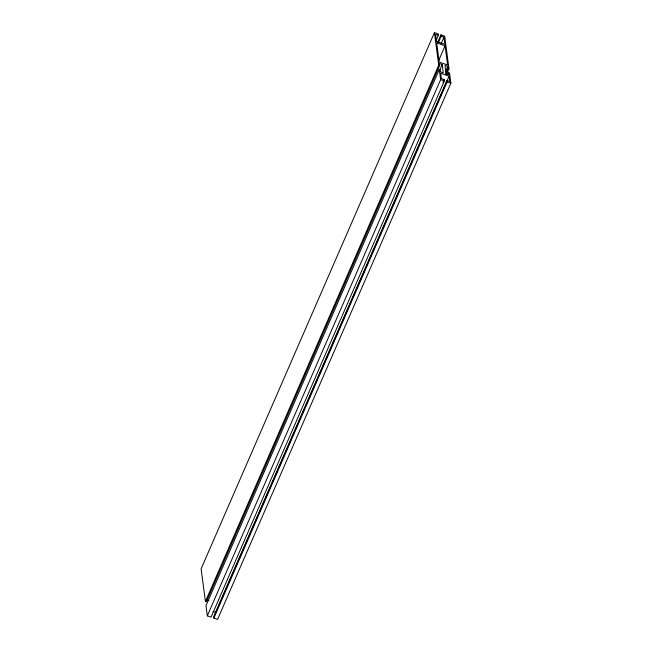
<?xml version="1.0" encoding="UTF-8"?>
<svg xmlns="http://www.w3.org/2000/svg" width="652" height="652" viewBox="0 0 652 652"><rect width="100%" height="100%" fill="white"/><g stroke="black" fill="none" stroke-linecap="round" stroke-linejoin="round"><path stroke-width="0.98" d="M435.911 40.897L438.348 35.298L438.16 33.888L434.428 32.6L201.118 568.813L205.421 601.47L206.35 601.788L439.652 65.575L439.375 63.497L442.186 64.466L443.287 72.845L440.483 71.883L440.206 69.805L439.277 69.487L205.975 605.7L207.312 615.863L211.052 617.151L444.354 80.938L444.167 79.528L441.363 78.558L440.671 73.293L449.073 76.186L449.766 81.451L446.954 80.481L213.652 616.702L213.84 618.112L217.572 619.4L450.882 83.187L449.538 73.024L448.609 72.698L447.802 74.564M437.704 42.307L440.948 34.849L444.688 36.137L448.983 68.786L446.547 74.385M438.291 42.787L441.135 36.259L440.948 34.849M441.102 43.749L443.939 37.221L441.135 36.259M438.576 60.701L445.072 45.787L436.669 42.893L439.195 62.087L447.598 64.98L445.072 45.787M205.421 601.47L438.723 65.249L434.428 32.6M439.75 70.057L442.186 64.466M207.312 615.863L440.622 79.65L439.277 69.487M445.756 71.052L447.785 66.39L444.974 65.428L446.074 73.806L448.886 74.776L448.609 72.698M445.618 74.059L448.054 68.468L447.785 66.39M442.952 82.323L444.167 79.528M449.073 76.186L215.771 612.407L212.968 611.437M213.84 618.112L447.142 81.899L446.954 80.481M438.348 35.298L435.536 34.328L436.481 41.475L444.884 44.369L443.939 37.221M438.723 65.249L439.652 65.575M448.054 68.468L448.983 68.786M440.622 79.65L444.354 80.938M447.142 81.899L450.882 83.187M207.01 600.036L208.885 600.679"/></g></svg>
